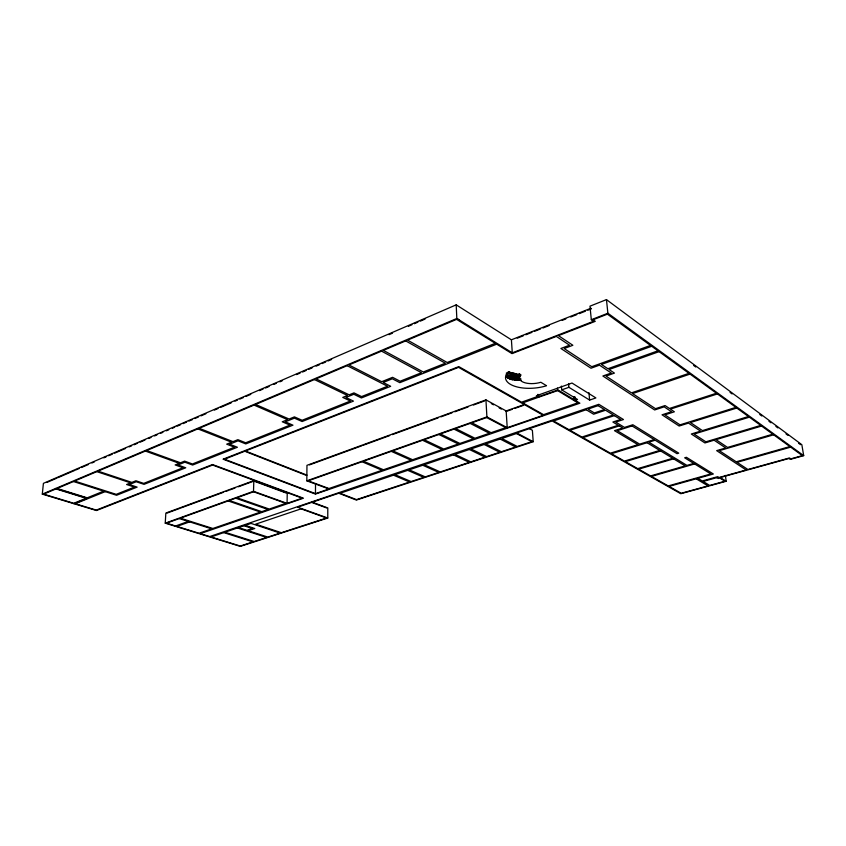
<?xml version="1.0" encoding="UTF-8"?>
<svg xmlns="http://www.w3.org/2000/svg" width="846" height="846" viewBox="0 0 846 846"><rect width="100%" height="100%" fill="white"/><g stroke="black" fill="none" stroke-linecap="round" stroke-linejoin="round"><path stroke-width="1.27" d="M165.245 523.166L253.514 491.293L287.069 503.37L287.238 492.964L253.821 480.613L165.837 513.057L165.245 523.166L240.338 546.389L327.772 518.027L327.793 507.938L312.174 502.175M524.647 404.388L506.151 410.945L485.942 399.872L306.961 465.332L306.812 480.824L328.935 488.988L315.463 493.62L315.526 483.542M253.514 491.293L253.821 480.613M287.069 503.37L302.181 498.178L212.589 465.057L96.465 510.529L42.3 494.127L43.41 483.352L456.195 304.846L511.407 339.806L512.285 352.835L593.522 321.279L591.312 319.703L589.979 306.167L606.455 299.611L801.839 444.7L803.7 455.656L790.227 459.389L788.958 458.479L720.21 477.546L726.196 481.258L725.371 475.41M518.418 375.677L506.595 375.698L507.061 374.08L519.476 374.937L507.812 373.044L507.092 374.588M518.186 375.772L518.725 374.767L512.242 374.387M507.843 373.551L508.88 372.198L516.039 373.911M520.079 374.746L519.656 375.275L508.911 372.705L509.313 372.177M519.55 377.274L512.782 379.801L518.82 380.372L520.967 378.923M516.652 379.759L518.714 378.627M516.695 380.256L519.772 378.564M515.732 379.093L518.122 378.014M514.558 380.14L519.359 377.961M103.783 457.866L106.205 456.819M108.626 455.772L112.254 454.207M114.675 453.16L125.578 448.454M129.205 446.878L131.627 445.831M134.049 444.785L137.686 443.219M140.108 442.172L144.952 440.079M46.974 482.41L57.02 478.075M58.141 477.599L74.49 470.535M75.622 470.038L79.122 468.525M81.449 467.521L88.449 464.496M91.939 462.984L94.276 461.979M148.653 438.503L151.022 437.477M154.575 435.944L156.944 434.918M160.507 433.374L162.876 432.359M166.429 430.815L168.798 429.789M172.362 428.256L174.731 427.23M177.1 426.204L180.663 424.671M183.032 423.645L186.585 422.112M188.954 421.086L192.518 419.553M194.887 418.527L198.44 416.993M201.031 415.862L205.885 413.768M214.376 410.099L218.014 408.523M220.436 407.476L231.36 402.759M234.998 401.184L237.419 400.137M239.852 399.09L243.489 397.514M245.922 396.467L250.765 394.373M259.511 390.609L263.095 389.054M265.485 388.028L269.081 386.474M273.861 384.412L276.251 383.375M279.836 381.832L282.226 380.795M296.565 374.598L300.161 373.054M302.551 372.018L306.136 370.463M308.526 369.438L312.111 367.883M316.15 366.138L319.714 364.594M322.093 363.569L325.668 362.025M328.047 360.999L331.621 359.455M388.97 334.688L392.481 333.176M408.385 326.292L411.949 324.748M414.329 323.722L417.903 322.178M420.282 321.152L425.041 319.101M42.3 494.127L456.829 318.487L459.04 319.851M73.993 503.719L87.424 498.283L55.699 488.449M511.407 339.806L590.952 308.251M517.244 338.189L523.367 335.756M525.821 334.783L531.944 332.362M534.397 331.389L540.52 328.957M542.973 327.994L549.096 325.562M562.188 320.391L565.847 318.942M570.733 317.007L576.835 314.596M579.277 313.623L585.379 311.201M587.822 310.239L591.491 308.79M224.486 459.219L458.564 367.344L543.227 415.28L507.219 427.664L486.905 416.898L306.812 480.824M591.312 319.703L607.883 313.242L803.7 455.656M512.739 379.304L519.518 376.777M167.096 513.067L179.786 508.393M180.896 507.96L223.64 492.224M226.083 491.315L228.526 490.416M229.721 489.982L234.987 488.036M238.466 486.767L253.853 481.099L285.969 492.943M309.499 464.898L361.834 445.779M363.251 445.25L389.72 435.584M392.417 434.601L422.017 423.793M423.56 423.222L438.175 417.882M440.967 416.856L452.007 412.827M454.852 411.791L468.102 406.958M473.443 405.012L484.483 400.983M537.548 396.478L521.548 402.188L458.786 366.593L223.08 459.198L315.442 494.096L579.901 403.204L557.979 389.932L538.151 396.837L536.332 395.769L572.002 383.037L595.901 397.937L589.63 400.084L568.903 387.309L561.712 389.869L561.395 386.083M538.743 397.186L522.754 402.876L543.523 414.656L577.86 402.833L557.641 390.619L538.743 397.186L538.553 394.691M506.088 411.505L512.316 409.295M514.812 408.417L523.526 405.329M529.099 428.488L532.388 430.276L533.213 441.697L356.399 500.071L338.76 493.239L297.623 507.177L327.772 518.027M514.357 377.961L517.689 376.946M519 373.858L519.19 376.65L509.768 378.976L510.995 379.442L519.941 376.766L519.158 376.153M726.196 481.258L680.818 493.715L552.142 420.948L516.726 432.951L533.213 441.697M510.921 378.183L515.626 377.02M516.166 376.47L518.725 375.973L508.488 378.469L513.596 376.967M518.387 375.169L518.355 376.301L507.727 377.824L511.238 376.808M513.596 376.47L517.139 375.973M509.451 376.428L513.215 376.068M518.196 375.888L506.775 376.438L506.944 377.126L518.26 376.1L518.164 375.381L514.357 375.561M511.682 373.509L514.273 373.816M521.242 380.245L518.82 380.372M312.089 502.577L326.598 507.928M223.746 458.934L315.463 493.62M244.674 450.717L307.003 475.145M245.911 451.722L305.766 475.145M512.782 379.801L511.069 379.484M491.293 403.584L493.535 404.811M499.119 407.867L501.35 409.083M561.712 389.869L577.554 399.492L575.143 400.327L574.815 396.605M512.285 352.835L456.829 318.487L456.195 304.846M693.657 365.451L695.772 367.016M730.045 392.417L732.097 393.94M759.782 414.498L761.812 416.01M768.951 421.297L770.992 422.799M775.888 426.426L777.918 427.928M786.019 433.924L788.038 435.426M798.571 443.23L800.528 444.679M508.457 377.961L509.768 378.976M508.488 378.469L507.695 377.316M519.19 376.65L518.725 375.973M506.944 377.126L506.786 374.281M506.944 376.671L507.727 377.824M518.323 375.804L518.767 376.481M518.355 376.301L518.228 375.592M506.564 375.19L506.775 376.438M606.455 299.611L607.883 313.242M588.932 392.65L589.63 400.084M573.905 396.922L574.233 400.644M568.565 383.513L568.903 387.309M557.429 388.103L557.641 390.619M537.961 394.342L538.151 396.837M519.73 373.763L519.899 376.259M518.164 375.381L518.26 376.1M506.416 372.843L506.595 375.698M506.151 410.945L507.219 427.664M485.942 399.872L486.905 416.898M508.319 371.944L506.32 374.556A27.707 12.426 -4.8 0 0 516.081 386.675A27.707 12.426 -4.8 0 0 545.913 385.924L546.527 385.702L540.827 382.265A14.424 6.451 -4.8 0 1 524.996 382.783A14.424 6.451 -4.8 0 1 519.952 376.354L521.062 374.979L508.319 371.944M55.942 488.935L43.643 494.138L73.771 503.275L86.112 498.273L55.942 488.935M73.465 481.533L57.073 488.47L87.212 497.818L103.646 491.156L73.465 481.533M96.825 471.634L74.607 481.036L116.209 494.339L134.44 487.085L126.604 484.504L130.654 482.876L96.825 471.634M145.385 451.077L97.999 471.137L131.839 482.4L135.91 480.761L143.735 483.383L182.99 467.743L175.164 464.94L179.236 463.301L145.385 451.077M197.858 428.89L146.686 450.548L180.494 462.783L184.597 461.123L192.423 463.978L234.501 447.206L226.707 444.161L231.571 442.194L197.858 428.89M254.054 405.086L199.233 428.288L232.978 441.644L237.895 439.666L245.678 442.775L289.988 425.115L282.257 421.784L287.577 419.648L254.054 405.086M314.416 379.558L255.577 404.462L289.068 419.034L294.429 416.877L302.138 420.261L350.371 401.046L342.736 397.409L347.516 395.484L314.416 379.558M347.167 365.694L316.066 378.86L349.165 394.828L353.977 392.882L361.58 396.584L387.542 386.241L347.167 365.694M381.546 351.153L348.912 364.964L381.705 381.705L392.586 377.316L400.105 381.229L421.477 372.716L381.546 351.153M405.72 340.917L383.365 350.381L423.286 371.997L445.334 363.22L405.72 340.917M456.597 319.376L407.571 340.124L447.185 362.49L495.312 343.317L456.597 319.376M105.2 491.653L75.305 503.73L96.275 510.085L212.505 464.528L303.46 498.188L200.291 533.636L209.702 536.554L598.831 404.303L623.481 419.542L615.708 422.069L624.485 427.42L632.84 424.745L678.756 453.16L677.001 453.678L655.174 440.216L648.819 442.172L686.952 465.395L693.762 463.418L684.647 457.792L686.392 457.284L713.358 473.993L697.865 478.339L702.243 480.962L717.683 476.668L719.047 477.504L746.161 469.985L716.647 450.632L725.731 447.978L714.109 440.206L704.93 442.944L691.298 434.009L700.583 431.164L688.517 423.106L679.148 426.035L662.016 414.804L671.523 411.748L664.184 406.852L654.635 409.961L602.87 376.015L611.298 373.033L599.486 365.155L590.994 368.232L560.877 348.478L569.527 345.2L556.351 336.412L511.989 353.628L496.697 344.174L399.83 382.678L392.322 378.786L383.185 382.466L390.704 386.305L361.411 397.958L353.818 394.268L345.866 397.472L353.469 401.11L302.117 421.53L294.419 418.157L285.25 421.837L292.959 425.168L245.774 443.917L238.012 440.829L229.626 444.203L237.398 447.248L192.634 465.046L184.84 462.212L177.946 464.983L185.75 467.785L144.053 484.356L136.238 481.744L129.322 484.525L137.126 487.116L116.579 495.28L105.2 491.653M607.428 314.162L593.078 319.756L595.277 321.332L558.434 335.629L572.869 345.274L564.208 348.563L591.777 366.709L650.5 345.422L607.428 314.162M651.706 346.268L601.464 364.436L607.883 368.729L657.955 350.804L651.706 346.268M179.236 518.577L166.503 523.166L175.566 525.979L188.288 521.443L179.236 518.577M228.134 500.927L180.346 518.164L212.875 528.475L260.515 512.073L228.134 500.927M235.674 498.199L229.329 500.483L261.721 511.661L268.034 509.493L235.674 498.199M253.557 491.769L236.922 497.765L269.24 509.059L285.789 503.359L253.557 491.769M659.087 351.64L609.067 369.512L614.439 373.097L606 376.089L631.486 392.861L688.993 373.34L659.087 351.64M189.652 521.876L176.909 526.402L199.011 533.244L211.733 528.856L189.652 521.876M362.003 461.736L308.145 480.835L328.967 488.523L382.032 470.249L362.003 461.736M391.275 451.352L363.431 461.229L383.471 469.763L411.135 460.235L391.275 451.352M422.556 440.269L392.766 450.823L412.615 459.727L442.183 449.543L422.556 440.269M438.81 434.495L424.1 439.709L443.738 449.015L458.331 443.981L438.81 434.495M453.974 429.112L440.385 433.935L459.907 443.452L473.379 438.81L453.974 429.112M470.154 423.391L455.603 428.541L474.976 438.249L489.4 433.279L470.154 423.391M486.672 417.543L471.846 422.799L491.061 432.697L505.76 427.642L486.672 417.543M586.172 409.739L553.591 420.97L568.903 429.652L613.297 414.984L605.556 410.225L593.606 414.223L586.172 409.739M598.09 405.636L588.023 409.104L594.347 412.933L604.435 409.549L598.09 405.636M690.061 374.091L632.544 393.58L655.491 408.681L665.072 405.562L669.419 408.47L716.456 393.242L690.061 374.091M223.756 532.62L210.982 536.946L240.285 546.019L253.028 541.884L223.756 532.62M237.44 527.978L224.888 532.229L254.17 541.514L266.68 537.464L237.44 527.978M243.986 525.757L238.583 527.597L246.947 530.305L252.351 528.507L243.986 525.757M251.019 523.399L245.181 525.366L254.773 528.517L248.216 530.706L267.822 537.073L280.163 533.075L251.019 523.399M393.506 475.177L340.071 493.26L356.473 499.605L409.644 482.03L393.506 475.177M407.73 470.344L394.955 474.669L411.114 481.554L423.814 477.356L407.73 470.344M422.767 465.258L409.178 469.847L425.274 476.88L438.778 472.417L422.767 465.258M453.435 454.873L424.248 464.75L440.258 471.931L469.266 462.35L453.435 454.873M469.361 449.49L455 454.355L470.799 461.831L485.054 457.115L469.361 449.49M484.176 444.478L470.979 448.951L486.651 456.586L499.753 452.261L484.176 444.478M500.166 439.053L485.784 443.928L501.382 451.732L515.658 447.016L500.166 439.053M516.462 433.543L501.815 438.503L517.287 446.477L531.827 441.675L516.462 433.543M301.081 508.848L255.661 524.15L281.369 532.694L326.577 518.016L301.081 508.848M614.376 415.64L569.982 430.276L581.911 437.033L618.236 425.284L612.864 422.027L620.636 419.489L614.376 415.64M717.419 393.94L670.392 409.126L674.378 411.801L664.861 414.857L680.036 424.84L735.914 407.37L717.419 393.94M619.261 425.898L582.947 437.625L610.4 453.17L637.937 444.658L614.471 430.646L622.719 428.002L619.261 425.898M632.047 425.94L617.231 430.688L639.65 444.129L654.233 439.624L632.047 425.94M736.792 408.047L690.421 422.524L702.444 430.593L748.467 416.518L736.792 408.047M647.053 442.722L611.404 453.72L624.422 461.091L659.743 450.432L647.053 442.722M749.376 417.173L694.069 434.051L705.86 441.813L760.734 425.411L749.376 417.173M660.694 450.992L625.363 461.641L637.715 468.631L672.729 458.289L660.694 450.992M761.58 426.046L715.98 439.656L727.56 447.428L772.81 434.188L761.58 426.046M673.617 458.849L638.667 469.149L650.585 475.907L685.218 465.892L673.617 458.849M773.667 434.802L719.322 450.664L736.21 461.789L789.889 446.572L773.667 434.802M694.64 463.946L651.462 476.414L668.234 485.921L710.841 473.961L694.64 463.946M790.682 447.143L737.035 462.328L747.917 469.488L789.498 457.94L790.767 458.86L802.378 455.634L790.682 447.143M696.184 478.804L669.091 486.397L681.21 493.26L708.039 485.89L696.184 478.804M716.795 477.652L703.089 481.459L709.699 485.424L724.937 481.237L719.766 478.043L718.148 478.487L716.795 477.652"/></g></svg>
